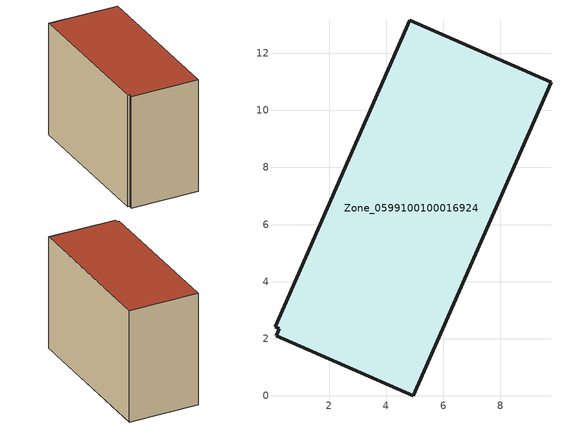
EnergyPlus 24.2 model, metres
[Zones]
Zone_0599100100016924
 floor ground (C_G): 0.15,2.11 0.26,2.35 0.11,2.42 4.83,13.16 9.77,10.98 4.94,0 z0
 wall outside (C_F): 4.94,0 9.77,10.98 4.83,13.16 0.11,2.42 0.26,2.35 0.15,2.11 4.94,0 z0:8.79
 roof outside (C_R): 0.26,2.35 0.15,2.11 4.94,0 9.77,10.98 4.83,13.16 0.11,2.42 z8.79
[BUILDING]
Pand.0599100100016924: North Axis=0; Terrain=City; Loads Convergence Tolerance Value=0.04; Temperature Convergence Tolerance Value=0.4; Solar Distribution=FullExterior; Maximum Number of Warmup Days=25; Minimum Number of Warmup Days=1
[Site:Location]
Rotterdam.The.Hague.AP_ZH_NLD Design_Conditions: Latitude=51.96; Longitude=4.45; Time Zone=1; Elevation=-4.5
[SITE:GROUNDTEMPERATURE:BUILDINGSURFACE]
18, 18, 18, 18, 18, 18, 18, 18, 18, 18, 18, 18
[MATERIAL] Thermal Absorptance=0.9; Solar Absorptance=0.7; Visible Absorptance=0.7
Name | Roughness | Thickness | Conductivity | Density | Specific Heat
G.TI.2015-2018 | MediumSmooth | 0.15 | 0.0428571 | 540 | 1210
F.TI.2015-2018 | Rough | 0.3 | 0.0666667 | 1920 | 840
R.TI.2015-2018 | MediumRough | 0.2 | 0.0333333 | 1500 | 1000
[CONSTRUCTION]
C_G: G.TI.2015-2018
C_F: F.TI.2015-2018
C_R: R.TI.2015-2018
[ZONE]
Zone_0599100100016924: Type=1; Multiplier=1; Ceiling Height=Autocalculate; Volume=Autocalculate; Floor Area=autocalculate; Part of Total Floor Area=Yes
[ZONEINFILTRATION:DESIGNFLOWRATE]
Infil_Zone_0599100100016924: Zone or ZoneList or Space or SpaceList=Zone_0599100100016924; Schedule=AlwaysOn; Design Flow Rate Calculation Method=Flow/Area; Flow Rate per Floor Area=0.0015; Constant Term Coefficient=1; Temperature Term Coefficient=0; Velocity Term Coefficient=0; Velocity Squared Term Coefficient=0
[HVACTEMPLATE:ZONE:IDEALLOADSAIRSYSTEM]
Zone_0599100100016924: Maximum Heating Supply Air Temperature=50; Minimum Cooling Supply Air Temperature=13; Maximum Heating Supply Air Humidity Ratio=0.0156; Minimum Cooling Supply Air Humidity Ratio=0.0077; Heating Limit=NoLimit; Cooling Limit=NoLimit; Dehumidification Control Type=ConstantSensibleHeatRatio; Cooling Sensible Heat Ratio=0.7; Dehumidification Setpoint=60; Humidification Control Type=None; Humidification Setpoint=30; Outdoor Air Method=None; Outdoor Air Flow Rate per Person=0.00944; Outdoor Air Flow Rate per Zone Floor Area=0; Outdoor Air Flow Rate per Zone=0; Demand Controlled Ventilation Type=None; Outdoor Air Economizer Type=NoEconomizer; Heat Recovery Type=None; Sensible Heat Recovery Effectiveness=0.7; Latent Heat Recovery Effectiveness=0.65
[ZONECONTROL:THERMOSTAT]
ThermostatControl_Zone_0599100100016924: Zone or ZoneList=Zone_0599100100016924; Control Type Schedule=DualSetpointControlType; Control 1=Thermostat_Zone_0599100100016924; Temperature Difference Between Cutout And Setpoint=0
[THERMOSTATSETPOINT:DUALSETPOINT]
Thermostat_Zone_0599100100016924: Heating Setpoint Temperature Schedule=HeatingSetpoint_Zone_0599100100016924; Cooling Setpoint Temperature Schedule=CoolingSetpoint_Zone_0599100100016924
[SCHEDULE:COMPACT]
HeatingSetpoint_Zone_0599100100016924: Through: 12/31, For: AllDays, Until: 24:00, 21
CoolingSetpoint_Zone_0599100100016924: Through: 12/31, For: AllDays, Until: 24:00, 24
DualSetpointControlType: Through: 12/31, For: AllDays, Until: 24:00, 4
AlwaysOn: Through: 12/31, For: AllDays, Until: 24:00, 1
